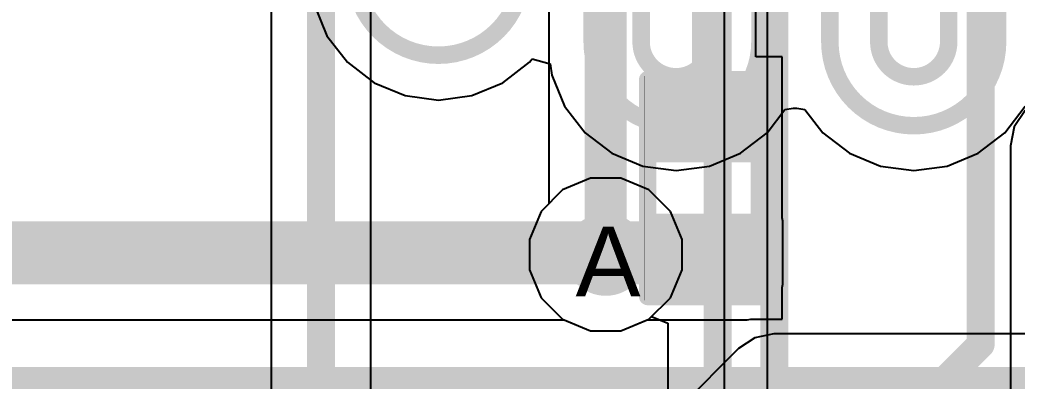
# Model space of a CAD drawing. Header units: inches. Extents: x 0 to 208, y 0 to 213.
# Drawn here: x 3.5454 to 3.8307, y 2.6628 to 2.7661 of the extents above; entities that cross this region are included whole.
import ezdxf

# ---------------------------------------------------------------- set-up
doc = ezdxf.new("R2010")
doc.units = ezdxf.units.IN
doc.header["$MEASUREMENT"] = 0
for name, color, linetype in [('Bottom Layer', 5, 'Continuous'), ('Bottom Overlay', 54, 'Continuous'), ('Bottom Paste', 16, 'Continuous'), ('Bottom Solder', 6, 'Continuous'), ('Drill Drawing', 1, 'Continuous'), ('L2_GND1', 16, 'Continuous'), ('L3_SIG1', 76, 'Continuous'), ('L4_PWR', 90, 'Continuous'), ('L5_GND2', 156, 'Continuous'), ('L6_SIG2', 130, 'Continuous'), ('L7_GND3', 216, 'Continuous'), ('Top Layer', 1, 'Continuous'), ('Via Holes', 16, 'Continuous')]:
    doc.layers.add(name, color=color, linetype=linetype)
doc.styles.add('Arial', font='', dxfattribs={"height": 0.2})
doc.styles.get('Arial').set_extended_font_data('Arial')

# ---------------------------------------------------------------- blocks, each defined once
blk = doc.blocks.new('R___0402_B_18')
at = {"layer": 'Bottom Layer'}
for points in [[(-0.0095, 0.0125), (-0.0095, -0.0125), (-0.0275, -0.0125), (-0.0275, 0.0125)], [(0.0275, 0.0125), (0.0275, -0.0125), (0.0095, -0.0125), (0.0095, 0.0125)]]:
    blk.add_hatch(color=5, dxfattribs=at).paths.add_polyline_path(points)
at = {"layer": 'Bottom Paste'}
for points in [[(-0.0095, 0.0125), (-0.0095, -0.0125), (-0.0275, -0.0125), (-0.0275, 0.0125)], [(0.0275, 0.0125), (0.0275, -0.0125), (0.0095, -0.0125), (0.0095, 0.0125)]]:
    blk.add_hatch(color=16, dxfattribs=at).paths.add_polyline_path(points)
at = {"layer": 'Bottom Solder'}
for points in [[(-0.00733, 0.01467), (-0.00733, -0.01467), (-0.02967, -0.01467), (-0.02967, 0.01467)], [(0.02967, 0.01467), (0.02967, -0.01467), (0.00733, -0.01467), (0.00733, 0.01467)]]:
    blk.add_hatch(color=6, dxfattribs=at).paths.add_polyline_path(points)
at = {"layer": 'Bottom Overlay'}
for points in [[(-0.031, 0.016, 0.005, 0.005, 0), (0.031, 0.016, 0.005, 0.005, 0)], [(-0.031, 0.016, 0.005, 0.005, 0), (-0.031, -0.016, 0.005, 0.005, 0)], [(0.031, 0.016, 0.005, 0.005, 0), (0.031, -0.016, 0.005, 0.005, 0)], [(-0.032, 0.017, 0.000127, 0.000127, 0), (0.032, 0.017, 0.000127, 0.000127, 0)], [(-0.031, -0.016, 0.005, 0.005, 0), (0.031, -0.016, 0.005, 0.005, 0)]]:
    blk.add_lwpolyline(points, format="xyseb", dxfattribs=at)
for points in [[(-0.03225, 0.016, 0.0025, 0.0025, 1), (-0.02975, 0.016, 0.0025, 0.0025, 1)], [(-0.03225, 0.016, 0.0025, 0.0025, 1), (-0.02975, 0.016, 0.0025, 0.0025, 1)], [(0.02975, 0.016, 0.0025, 0.0025, 1), (0.03225, 0.016, 0.0025, 0.0025, 1)], [(0.02975, 0.016, 0.0025, 0.0025, 1), (0.03225, 0.016, 0.0025, 0.0025, 1)], [(-0.03203, 0.017, 0.0000635, 0.0000635, 1), (-0.03197, 0.017, 0.0000635, 0.0000635, 1)], [(0.03197, 0.017, 0.0000635, 0.0000635, 1), (0.03203, 0.017, 0.0000635, 0.0000635, 1)], [(-0.03225, -0.016, 0.0025, 0.0025, 1), (-0.02975, -0.016, 0.0025, 0.0025, 1)], [(-0.03225, -0.016, 0.0025, 0.0025, 1), (-0.02975, -0.016, 0.0025, 0.0025, 1)], [(0.02975, -0.016, 0.0025, 0.0025, 1), (0.03225, -0.016, 0.0025, 0.0025, 1)], [(0.02975, -0.016, 0.0025, 0.0025, 1), (0.03225, -0.016, 0.0025, 0.0025, 1)]]:
    blk.add_lwpolyline(points, format="xyseb", close=True, dxfattribs=at)

msp = doc.modelspace()

# ---------------------------------------------------------------- hatches: boundary and pattern name
at = {"layer": 'Bottom Layer'}
h = msp.add_hatch(color=5, dxfattribs=at)
edge = h.paths.add_edge_path()
edge.add_arc((3.713, 2.699), 0.01181, 0, 360)
msp.add_hatch(color=5, dxfattribs=at).paths.add_polyline_path([(3.1375, 2.6905), (3.7535, 2.6905), (3.7535, 2.7085), (3.1375, 2.7085)])
at = {"layer": 'L2_GND1'}
h = msp.add_hatch(color=16, dxfattribs=at)
edge = h.paths.add_edge_path()
edge.add_arc((3.713, 2.699), 0.01181, 0, 360)
at = {"layer": 'L3_SIG1'}
h = msp.add_hatch(color=76, dxfattribs=at)
edge = h.paths.add_edge_path()
edge.add_arc((3.713, 2.699), 0.01181, 0, 360)
at = {"layer": 'L4_PWR'}
h = msp.add_hatch(color=90, dxfattribs=at)
edge = h.paths.add_edge_path()
edge.add_arc((3.713, 2.699), 0.01181, 0, 360)
at = {"layer": 'L5_GND2'}
h = msp.add_hatch(color=156, dxfattribs=at)
edge = h.paths.add_edge_path()
edge.add_arc((3.713, 2.699), 0.01181, 0, 360)
at = {"layer": 'L6_SIG2'}
h = msp.add_hatch(color=130, dxfattribs=at)
edge = h.paths.add_edge_path()
edge.add_arc((3.713, 2.699), 0.01181, 0, 360)
at = {"layer": 'L7_GND3'}
h = msp.add_hatch(color=216, dxfattribs=at)
edge = h.paths.add_edge_path()
edge.add_arc((3.713, 2.699), 0.01181, 0, 360)
at = {"layer": 'Top Layer'}
h = msp.add_hatch(color=1, dxfattribs=at)
edge = h.paths.add_edge_path()
edge.add_arc((3.713, 2.699), 0.01181, 0, 360)
at = {"layer": 'Via Holes'}
h = msp.add_hatch(color=7, dxfattribs=at)
edge = h.paths.add_edge_path()
edge.add_arc((3.713, 2.699), 0.00591, 0, 360)

# ---------------------------------------------------------------- linework, layer by layer
at = {"layer": 'Bottom Layer'}
for p, q in [((3.7559, 2.7555), (3.7559, 2.87918)), ((3.7635, 2.7555), (3.7559, 2.7555)), ((3.7635, 2.70949), (3.7635, 2.7555)), ((3.7637, 2.7085), (3.7635, 2.70949)), ((3.7637, 2.6905), (3.7637, 2.7085)), ((3.7635, 2.68952), (3.7637, 2.6905)), ((3.7635, 2.6805), (3.7635, 2.68952)), ((3.36086, 2.6803), (3.70114, 2.6803)), ((3.70114, 2.6803), (3.70866, 2.67719)), ((3.71734, 2.67719), (3.72486, 2.6803)), ((3.72486, 2.6803), (3.7535, 2.6803)), ((3.7535, 2.6803), (3.75448, 2.6805)), ((3.75448, 2.6805), (3.7635, 2.6805)), ((3.70866, 2.67719), (3.71734, 2.67719))]:
    msp.add_line(p, q, dxfattribs=at)
for points in [[(3.74163, 2.73787, 0.008, 0.008, 0), (3.74163, 2.89575, 0.008, 0.008, 0)], [(3.74163, 2.73787, 0.008, 0.008, 0), (3.743, 2.7365, 0.008, 0.008, 0)]]:
    msp.add_lwpolyline(points, format="xyseb", dxfattribs=at)
for points in [[(3.73963, 2.73787, 0.004, 0.004, 1), (3.74363, 2.73787, 0.004, 0.004, 1)], [(3.73963, 2.73787, 0.004, 0.004, 1), (3.74363, 2.73787, 0.004, 0.004, 1)], [(3.741, 2.7365, 0.004, 0.004, 1), (3.745, 2.7365, 0.004, 0.004, 1)]]:
    msp.add_lwpolyline(points, format="xyseb", close=True, dxfattribs=at)
at = {"layer": 'L2_GND1'}
for p, q in [((3.70866, 2.72081), (3.70065, 2.71749)), ((3.71734, 2.72081), (3.70866, 2.72081)), ((3.72535, 2.71749), (3.71734, 2.72081)), ((3.70065, 2.71749), (3.69451, 2.71135)), ((3.73149, 2.71135), (3.72535, 2.71749)), ((3.69451, 2.71135), (3.69119, 2.70334)), ((3.73481, 2.70334), (3.73149, 2.71135)), ((3.69119, 2.70334), (3.69119, 2.69466)), ((3.73481, 2.69466), (3.73481, 2.70334)), ((3.69119, 2.69466), (3.69451, 2.68665)), ((3.73149, 2.68665), (3.73481, 2.69466)), ((3.69451, 2.68665), (3.70065, 2.68051)), ((3.72535, 2.68051), (3.73149, 2.68665)), ((3.70065, 2.68051), (3.70866, 2.67719)), ((3.71734, 2.67719), (3.72535, 2.68051)), ((3.70866, 2.67719), (3.71734, 2.67719))]:
    msp.add_line(p, q, dxfattribs=at)
at = {"layer": 'L3_SIG1'}
for p, q in [((3.61723, 2.9793), (3.61723, 1.65107)), ((3.69669, 2.92224), (3.69669, 2.71353)), ((3.64577, 1.65007), (3.64577, 2.90967)), ((3.75927, 2.64672), (3.75927, 2.81381)), ((3.83296, 2.74015), (3.82987, 2.73552)), ((3.82987, 2.73552), (3.82878, 2.73006)), ((3.82878, 2.73006), (3.82878, 2.73006)), ((3.82878, 2.73006), (3.82878, 2.36714)), ((3.69669, 2.71353), (3.69451, 2.71135)), ((3.69451, 2.71135), (3.69119, 2.70334)), ((3.69119, 2.70334), (3.69119, 2.69466)), ((3.69119, 2.69466), (3.69451, 2.68665)), ((3.69451, 2.68665), (3.70065, 2.68051)), ((3.70065, 2.68051), (3.70866, 2.67719)), ((3.71734, 2.67719), (3.72535, 2.68051)), ((3.72535, 2.68051), (3.72611, 2.68126)), ((3.72611, 2.68126), (3.73073, 2.67935)), ((3.73073, 2.67935), (3.73073, 2.40691)), ((3.70866, 2.67719), (3.71734, 2.67719))]:
    msp.add_line(p, q, dxfattribs=at)
for points in [[(3.6315, 1.6335, 0.008, 0.008, 0), (3.6315, 2.99537, 0.008, 0.008, 0)], [(3.713, 2.699, 0.012, 0.012, 0), (3.713, 2.929, 0.012, 0.012, 0)], [(3.745, 2.401, 0.008, 0.008, 0), (3.745, 2.81973, 0.008, 0.008, 0)]]:
    msp.add_lwpolyline(points, format="xyseb", dxfattribs=at)
msp.add_lwpolyline([(3.71, 2.699, 0.006, 0.006, 1), (3.716, 2.699, 0.006, 0.006, 1)], format="xyseb", close=True, dxfattribs=at)
at = {"layer": 'L5_GND2'}
for p, q in [((3.62955, 2.77047), (3.63323, 2.76159)), ((3.63323, 2.76159), (3.63908, 2.75397)), ((3.63908, 2.75397), (3.6467, 2.74812)), ((3.68352, 2.74812), (3.69114, 2.75397)), ((3.69114, 2.75397), (3.6919, 2.75495)), ((3.6919, 2.75495), (3.69712, 2.75355)), ((3.69712, 2.75355), (3.69755, 2.7503)), ((3.69755, 2.7503), (3.70123, 2.74142)), ((3.6467, 2.74812), (3.65558, 2.74444)), ((3.67464, 2.74444), (3.68352, 2.74812)), ((3.65558, 2.74444), (3.66511, 2.74318)), ((3.66511, 2.74318), (3.67464, 2.74444)), ((3.70123, 2.74142), (3.70708, 2.7338)), ((3.75914, 2.7338), (3.76423, 2.74043)), ((3.76423, 2.74043), (3.76657, 2.74089)), ((3.76657, 2.74089), (3.76765, 2.74089)), ((3.76765, 2.74089), (3.76999, 2.74043)), ((3.76999, 2.74043), (3.77508, 2.7338)), ((3.82714, 2.7338), (3.83299, 2.74142)), ((3.70708, 2.7338), (3.7147, 2.72795)), ((3.75152, 2.72795), (3.75914, 2.7338)), ((3.77508, 2.7338), (3.7827, 2.72795)), ((3.81952, 2.72795), (3.82714, 2.7338)), ((3.7147, 2.72795), (3.72358, 2.72427)), ((3.74264, 2.72427), (3.75152, 2.72795)), ((3.7827, 2.72795), (3.79158, 2.72427)), ((3.81064, 2.72427), (3.81952, 2.72795)), ((3.72358, 2.72427), (3.73311, 2.72301)), ((3.73311, 2.72301), (3.74264, 2.72427)), ((3.79158, 2.72427), (3.80111, 2.72301)), ((3.80111, 2.72301), (3.81064, 2.72427)), ((3.70866, 2.72081), (3.70065, 2.71749)), ((3.71734, 2.72081), (3.70866, 2.72081)), ((3.72535, 2.71749), (3.71734, 2.72081)), ((3.70065, 2.71749), (3.69451, 2.71135)), ((3.73149, 2.71135), (3.72535, 2.71749)), ((3.69451, 2.71135), (3.69119, 2.70334)), ((3.73481, 2.70334), (3.73149, 2.71135)), ((3.69119, 2.70334), (3.69119, 2.69466)), ((3.73481, 2.69466), (3.73481, 2.70334)), ((3.69119, 2.69466), (3.69451, 2.68665)), ((3.73149, 2.68665), (3.73481, 2.69466)), ((3.69451, 2.68665), (3.70065, 2.68051)), ((3.72535, 2.68051), (3.73149, 2.68665)), ((3.70065, 2.68051), (3.70866, 2.67719)), ((3.71734, 2.67719), (3.72535, 2.68051)), ((3.70866, 2.67719), (3.71734, 2.67719)), ((3.7611, 2.67627), (3.75563, 2.67519)), ((3.98776, 2.67627), (3.7611, 2.67627)), ((3.7611, 2.67627), (3.7611, 2.67627)), ((3.75563, 2.67519), (3.751, 2.67209)), ((3.751, 2.67209), (3.72814, 2.64923)), ((3.751, 2.67209), (3.751, 2.67209))]:
    msp.add_line(p, q, dxfattribs=at)
for points in [[(3.74311, 2.75983, 0.005, 0.005, 0), (3.74311, 2.83633, 0.005, 0.005, 0)], [(3.75711, 2.75983, 0.005, 0.005, 0), (3.75711, 2.83633, 0.005, 0.005, 0)], [(3.77711, 2.75983, 0.005, 0.005, 0), (3.77711, 2.83633, 0.005, 0.005, 0)], [(3.79111, 2.75983, 0.005, 0.005, 0), (3.79111, 2.83633, 0.005, 0.005, 0)], [(3.70911, 2.75983, 0.005, 0.005, 0), (3.70911, 2.82892, 0.005, 0.005, 0)], [(3.72311, 2.75983, 0.005, 0.005, 0), (3.72311, 2.82892, 0.005, 0.005, 0)], [(3.68911, 2.78, 0.005, 0.005, -1), (3.64111, 2.78, 0.005, 0.005, 0)], [(3.81111, 2.75983, 0.005, 0.005, 0), (3.81111, 2.78, 0.005, 0.005, 0)], [(3.82511, 2.75983, 0.005, 0.005, 0), (3.82511, 2.78, 0.005, 0.005, 0)], [(3.75711, 2.75983, 0.005, 0.005, -1), (3.70911, 2.75983, 0.005, 0.005, 0)], [(3.74311, 2.75983, 0.005, 0.005, -1), (3.72311, 2.75983, 0.005, 0.005, 0)], [(3.82511, 2.75983, 0.005, 0.005, -1), (3.77711, 2.75983, 0.005, 0.005, 0)], [(3.81111, 2.75983, 0.005, 0.005, -1), (3.79111, 2.75983, 0.005, 0.005, 0)], [(3.73405, 2.63496, 0.008, 0.008, 0), (3.7611, 2.662, 0.008, 0.008, 0)], [(3.7611, 2.662, 0.008, 0.008, 0), (4.612, 2.662, 0.008, 0.008, 0)]]:
    msp.add_lwpolyline(points, format="xyseb", dxfattribs=at)
for points in [[(3.70786, 2.75983, 0.0025, 0.0025, 1), (3.71036, 2.75983, 0.0025, 0.0025, 1)], [(3.70786, 2.75983, 0.0025, 0.0025, 1), (3.71036, 2.75983, 0.0025, 0.0025, 1)], [(3.72186, 2.75983, 0.0025, 0.0025, 1), (3.72436, 2.75983, 0.0025, 0.0025, 1)], [(3.72186, 2.75983, 0.0025, 0.0025, 1), (3.72436, 2.75983, 0.0025, 0.0025, 1)], [(3.74186, 2.75983, 0.0025, 0.0025, 1), (3.74436, 2.75983, 0.0025, 0.0025, 1)], [(3.74186, 2.75983, 0.0025, 0.0025, 1), (3.74436, 2.75983, 0.0025, 0.0025, 1)], [(3.75586, 2.75983, 0.0025, 0.0025, 1), (3.75836, 2.75983, 0.0025, 0.0025, 1)], [(3.75586, 2.75983, 0.0025, 0.0025, 1), (3.75836, 2.75983, 0.0025, 0.0025, 1)], [(3.77586, 2.75983, 0.0025, 0.0025, 1), (3.77836, 2.75983, 0.0025, 0.0025, 1)], [(3.77586, 2.75983, 0.0025, 0.0025, 1), (3.77836, 2.75983, 0.0025, 0.0025, 1)], [(3.78986, 2.75983, 0.0025, 0.0025, 1), (3.79236, 2.75983, 0.0025, 0.0025, 1)], [(3.78986, 2.75983, 0.0025, 0.0025, 1), (3.79236, 2.75983, 0.0025, 0.0025, 1)], [(3.80986, 2.75983, 0.0025, 0.0025, 1), (3.81236, 2.75983, 0.0025, 0.0025, 1)], [(3.80986, 2.75983, 0.0025, 0.0025, 1), (3.81236, 2.75983, 0.0025, 0.0025, 1)], [(3.82386, 2.75983, 0.0025, 0.0025, 1), (3.82636, 2.75983, 0.0025, 0.0025, 1)], [(3.82386, 2.75983, 0.0025, 0.0025, 1), (3.82636, 2.75983, 0.0025, 0.0025, 1)], [(3.7591, 2.662, 0.004, 0.004, 1), (3.7631, 2.662, 0.004, 0.004, 1)], [(3.7591, 2.662, 0.004, 0.004, 1), (3.7631, 2.662, 0.004, 0.004, 1)]]:
    msp.add_lwpolyline(points, format="xyseb", close=True, dxfattribs=at)
at = {"layer": 'L6_SIG2'}
for p, q in [((3.70866, 2.72081), (3.70065, 2.71749)), ((3.71734, 2.72081), (3.70866, 2.72081)), ((3.72535, 2.71749), (3.71734, 2.72081)), ((3.70065, 2.71749), (3.69451, 2.71135)), ((3.73149, 2.71135), (3.72535, 2.71749)), ((3.69451, 2.71135), (3.69119, 2.70334)), ((3.73481, 2.70334), (3.73149, 2.71135)), ((3.69119, 2.70334), (3.69119, 2.69466)), ((3.73481, 2.69466), (3.73481, 2.70334)), ((3.69119, 2.69466), (3.69451, 2.68665)), ((3.73149, 2.68665), (3.73481, 2.69466)), ((3.69451, 2.68665), (3.70065, 2.68051)), ((3.72535, 2.68051), (3.73149, 2.68665)), ((3.70065, 2.68051), (3.70866, 2.67719)), ((3.71734, 2.67719), (3.72535, 2.68051)), ((3.70866, 2.67719), (3.71734, 2.67719))]:
    msp.add_line(p, q, dxfattribs=at)
at = {"layer": 'L7_GND3'}
msp.add_lwpolyline([(3.42673, 2.66281, 0.008, 0.008, 0), (4.11207, 2.66281, 0.008, 0.008, 0)], format="xyseb", dxfattribs=at)
at = {"layer": 'Top Layer'}
for p, q in [((3.74692, 2.7922), (3.74692, 2.39446)), ((3.70866, 2.72081), (3.70065, 2.71749)), ((3.71734, 2.72081), (3.70866, 2.72081)), ((3.72535, 2.71749), (3.71734, 2.72081)), ((3.70065, 2.71749), (3.69451, 2.71135)), ((3.73149, 2.71135), (3.72535, 2.71749)), ((3.69451, 2.71135), (3.69119, 2.70334)), ((3.73481, 2.70334), (3.73149, 2.71135)), ((3.69119, 2.70334), (3.69119, 2.69466)), ((3.73481, 2.69466), (3.73481, 2.70334)), ((3.69119, 2.69466), (3.69451, 2.68665)), ((3.73149, 2.68665), (3.73481, 2.69466)), ((3.69451, 2.68665), (3.70065, 2.68051)), ((3.72535, 2.68051), (3.73149, 2.68665)), ((3.70065, 2.68051), (3.70866, 2.67719)), ((3.71734, 2.67719), (3.72535, 2.68051)), ((3.70866, 2.67719), (3.71734, 2.67719))]:
    msp.add_line(p, q, dxfattribs=at)
for points in [[(3.7612, 1.90548, 0.008, 0.008, 0), (3.7612, 2.84157, 0.008, 0.008, 0)], [(3.82025, 2.67325, 0.008, 0.008, 0), (3.82025, 2.84157, 0.008, 0.008, 0)], [(3.78619, 2.63919, 0.008, 0.008, 0), (3.82025, 2.67325, 0.008, 0.008, 0)]]:
    msp.add_lwpolyline(points, format="xyseb", dxfattribs=at)
msp.add_lwpolyline([(3.81825, 2.67325, 0.004, 0.004, 1), (3.82225, 2.67325, 0.004, 0.004, 1)], format="xyseb", close=True, dxfattribs=at)
msp.add_lwpolyline([(3.81825, 2.67325, 0.004, 0.004, 1), (3.82225, 2.67325, 0.004, 0.004, 1)], format="xyseb", close=True, dxfattribs=at)

# ---------------------------------------------------------------- block references
at = {"rotation": 90}
msp.add_blockref('R___0402_B_18', (3.741, 2.718), dxfattribs=at)

# ---------------------------------------------------------------- texts
at = {"layer": 'Drill Drawing', "style": 'Arial'}
msp.add_text('A', height=0.02, dxfattribs=at).set_placement((3.70434, 2.687))

doc.saveas('drawing.dxf')
